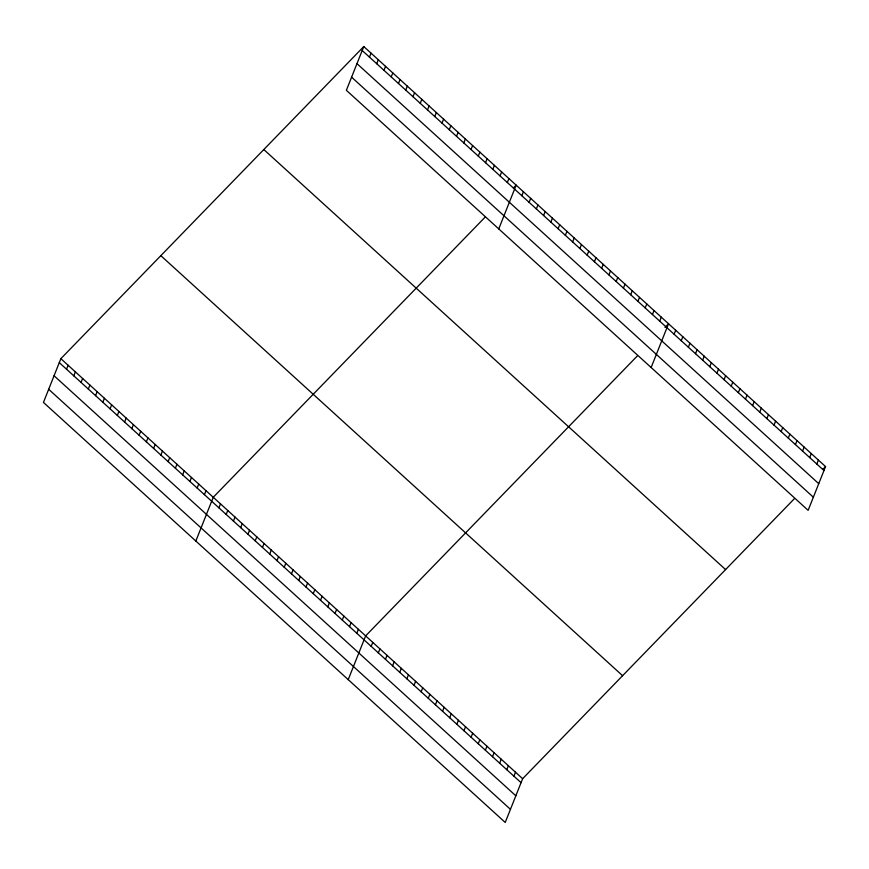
<?xml version="1.0" encoding="UTF-8"?>
<svg xmlns="http://www.w3.org/2000/svg" width="869" height="869" viewBox="0 0 869 869"><rect width="100%" height="100%" fill="white"/><g stroke="black" fill="none" stroke-linecap="round" stroke-linejoin="round"><path stroke-width="1.3" d="M363.774 46.546L346.362 90.3L808.137 510.331L825.55 466.577L363.774 46.546L60.863 358.669L43.45 402.423L505.226 822.454L522.638 778.7L794.309 498.763M66.544 369.238L68.119 365.262M73.8 375.832L75.375 371.867M81.056 382.436L82.631 378.471M88.312 389.04L89.887 385.065M95.568 395.634L97.143 391.669M102.824 402.238L104.399 398.274M110.081 408.843L111.656 404.867M117.337 415.436L118.912 411.471M124.593 422.041L126.168 418.076M131.849 428.645L133.424 424.669M139.105 435.239L140.68 431.274M146.361 441.843L147.936 437.867M153.617 448.447L155.193 444.472M160.874 455.041L162.449 451.076M168.13 461.645L169.705 457.67M175.386 468.25L176.961 464.274M182.642 474.843L184.217 470.879M189.898 481.448L191.473 477.472M197.154 488.041L198.74 484.076M369.455 57.115L371.03 53.139M204.411 494.646L205.996 490.681M376.712 63.709L378.287 59.744M195.84 541.029L213.253 497.274L484.924 217.337M383.968 70.313L385.543 66.348M218.923 507.844L220.509 503.879M391.224 76.917L392.799 72.942M226.179 514.448L227.765 510.483M398.48 83.511L400.055 79.546M233.435 521.052L235.021 517.077M405.736 90.115L407.311 86.15M240.691 527.646L242.277 523.681M412.992 96.72L414.567 92.744M247.947 534.25L249.533 530.286M420.248 103.313L421.823 99.348M255.204 540.855L256.789 536.879M427.505 109.918L429.08 105.942M262.46 547.448L264.046 543.483M434.761 116.522L436.336 112.546M269.716 554.053L271.302 550.088M442.017 123.116L443.592 119.151M276.972 560.657L278.558 556.681M449.273 129.72L450.848 125.744M284.228 567.251L285.814 563.286M456.529 136.314L458.104 132.349M291.484 573.855L293.07 569.879M463.785 142.918L465.36 138.953M298.751 580.459L300.326 576.484M471.041 149.522L472.617 145.547M306.007 587.053L307.583 583.088M478.298 156.116L479.873 152.151M313.264 593.657L314.839 589.682M485.554 162.72L487.14 158.755M320.52 600.262L322.095 596.286M492.81 169.325L494.396 165.349M327.776 606.855L329.351 602.89M500.066 175.918L501.652 171.953M335.032 613.46L336.607 609.484M507.322 182.523L508.908 178.558M342.288 620.053L343.863 616.088M498.752 228.905L516.164 185.151L513.481 187.91M349.544 626.658L351.119 622.693M521.834 195.721L523.42 191.756M356.801 633.262L358.376 629.286M529.091 202.325L530.677 198.36M348.219 679.645L365.632 635.891L637.314 355.953M536.347 208.929L537.933 204.954M371.193 646.351L372.768 642.387M543.603 215.523L545.189 211.558M378.33 652.847L379.905 648.871M550.859 222.127L552.445 218.162M385.467 659.332L387.042 655.367M558.115 228.732L559.701 224.756M392.603 665.828L394.178 661.852M565.371 235.325L566.957 231.36M399.74 672.313L401.315 668.348M572.628 241.93L574.213 237.954M406.877 678.808L408.452 674.844M579.884 248.534L581.47 244.558M414.013 685.304L415.588 681.329M587.151 255.128L588.726 251.163M421.15 691.789L422.725 687.824M594.407 261.732L595.982 257.756M428.287 698.285L429.862 694.309M601.663 268.325L603.238 264.361M435.423 704.77L436.998 700.805M608.919 274.93L610.494 270.965M442.56 711.266L444.135 707.301M616.175 281.534L617.75 277.559M449.697 717.761L451.272 713.786M623.431 288.128L625.007 284.163M456.833 724.246L458.408 720.282M630.688 294.732L632.263 290.767M463.97 730.742L465.545 726.766M637.944 301.337L639.519 297.361M471.107 737.238L472.682 733.262M645.2 307.93L646.775 303.965M478.243 743.723L479.818 739.758M652.456 314.535L654.031 310.57M485.38 750.219L486.955 746.243M659.712 321.139L661.287 317.163M492.517 756.703L494.092 752.739M651.131 367.522L668.543 323.768L664.981 327.45M499.653 763.199L501.228 759.234M674.105 334.228L675.68 330.263M506.79 769.695L508.365 765.719M681.242 340.724L682.817 336.748M513.927 776.18L515.502 772.215M688.378 347.209L689.953 343.244M695.515 353.705L697.09 349.729M702.652 360.19L704.227 356.225M709.788 366.685L711.363 362.721M716.925 373.181L718.5 369.206M724.062 379.666L725.637 375.701M731.198 386.162L732.773 382.186M738.335 392.647L739.91 388.682M745.472 399.143L747.047 395.178M752.608 405.638L754.183 401.663M759.745 412.123L761.32 408.158M766.882 418.619L768.457 414.643M774.018 425.104L775.593 421.139M781.155 431.6L782.73 427.635M788.292 438.095L789.867 434.12M795.428 444.58L797.003 440.616M802.565 451.076L804.14 447.101M809.702 457.561L811.277 453.596M816.838 464.057L818.413 460.092M822.878 469.336L825.55 466.577M362.199 50.511L823.975 470.553M356.974 63.643L818.75 483.675M351.587 77.167L813.362 497.209M263.818 149.544L725.593 569.586M160.819 255.66L622.595 675.702M60.863 358.669L522.638 778.7M59.288 362.634L521.063 782.676M54.063 375.766L515.838 795.798M48.675 389.29L510.451 809.332"/></g></svg>
